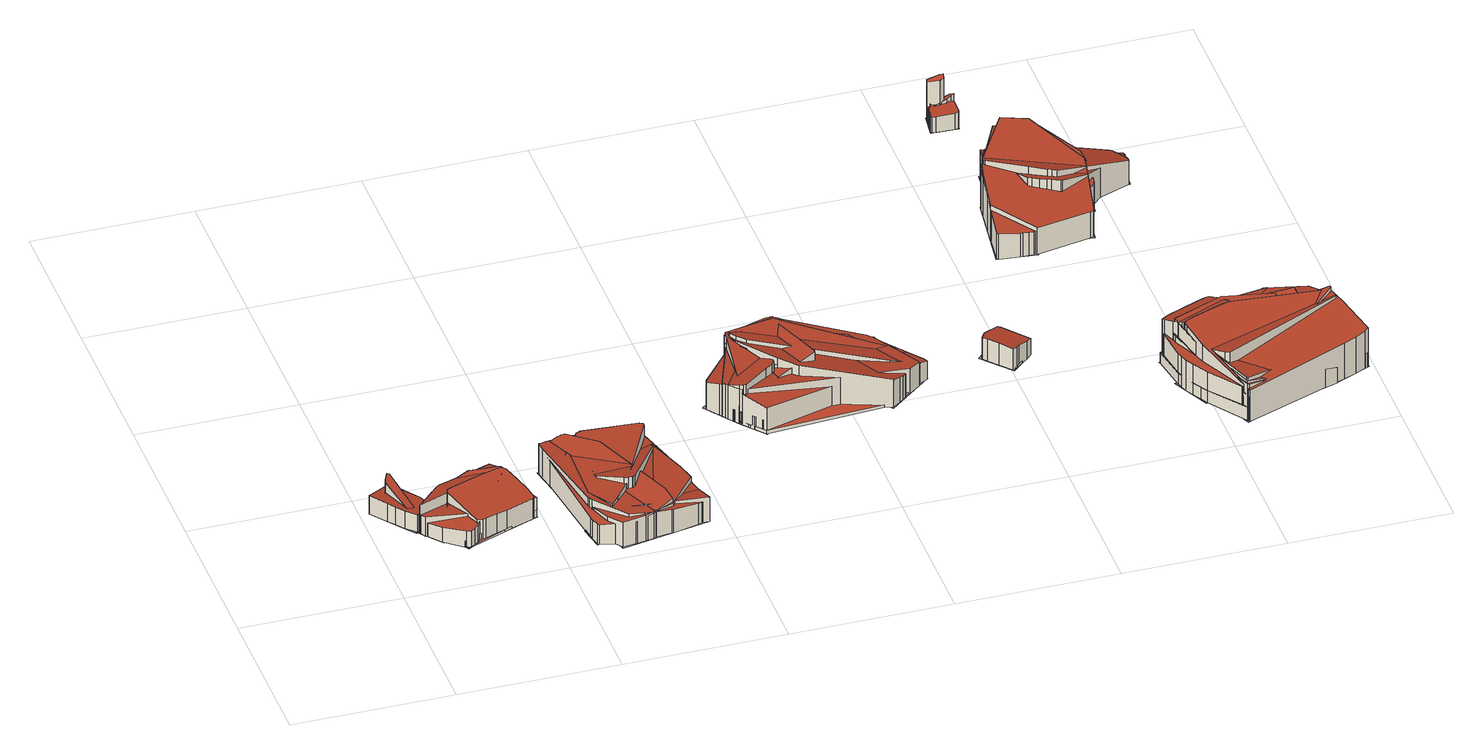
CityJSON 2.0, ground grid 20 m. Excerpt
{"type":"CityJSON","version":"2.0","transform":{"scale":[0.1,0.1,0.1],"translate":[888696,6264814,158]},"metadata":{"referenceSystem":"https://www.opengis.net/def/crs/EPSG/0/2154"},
"CityObjects":{
"building1":{"type":"Building","attributes":{"class":"Building"},"children":["building1-1"]},
"building1-1":{"type":"BuildingPart","parents":["building1"],"geometry":[{"type":"MultiSurface","lod":"2.2","boundaries":[[[0,1,2,3,4,5,6,7,8,9,10,11,12,13,14]],[[15,16,1,0]],[[16,17,2,1]],[[17,18,3,2]],[[18,19,4,3]],[[19,20,5,4]],[[20,21,6,5]],[[21,22,7,6]],[[22,23,8,7]],[[23,24,9,8]],[[24,25,10,9]],[[25,26,11,10]],[[26,27,12,11]],[[27,28,13,12]],[[28,29,14,13]],[[29,15,0,14]],[[30,31,32,33,34,35,36]],[[37,38,31,30]],[[38,39,32,31]],[[39,40,33,32]],[[40,41,34,33]],[[41,42,35,34]],[[42,43,36,35]],[[43,37,30,36]],[[44,45,46,47,48,15,49]]],"semantics":{"surfaces":[{"type":"RoofSurface","rf_azimuth":28.08,"rf_slope":8.23},{"type":"WallSurface","on_footprint_edge":true},{"type":"RoofSurface","rf_azimuth":297.35,"rf_slope":17.01},{"type":"GroundSurface"}],"values":[0,1,1,1,1,1,1,1,1,1,1,1,1,1,1,1,2,1,1,1,1,1,1,1,3]}}]},
"building2":{"type":"Building","attributes":{"class":"Building"},"children":["building2-1"]},
"building2-1":{"type":"BuildingPart","parents":["building2"],"geometry":[{"type":"MultiSurface","lod":"2.2","boundaries":[[[50,51,52,53,54,55,56,57,58,59,60,61,62,63,64,65,66]],[[67,68,51,50]],[[68,69,52,51]],[[69,70,53,52]],[[70,71,54,53]],[[71,72,55,54]],[[72,73,56,55]],[[73,74,57,56]],[[74,75,58,57]],[[75,76,59,58]],[[76,77,60,59]],[[77,78,61,60]],[[78,79,62,61]],[[79,80,63,62]],[[80,81,64,63]],[[81,82,65,64]],[[82,83,66,65]],[[83,67,50,66]],[[84,85,86,87,88,89,90,91,92,93,94,95,96,97,98,99,100,101]],[[102,103,85,84]],[[103,104,86,85]],[[104,105,87,86]],[[105,106,88,87]],[[106,107,89,88]],[[107,108,90,89]],[[108,109,91,90]],[[109,110,92,91]],[[110,111,93,92]],[[111,112,94,93]],[[112,113,95,94]],[[113,114,96,95]],[[114,115,97,96]],[[115,116,98,97]],[[116,117,99,98]],[[117,118,100,99]],[[118,119,101,100]],[[119,102,84,101]],[[120,121,122,123,124,125,126,127,128]],[[129,130,121,120]],[[130,131,122,121]],[[131,132,123,122]],[[132,133,124,123]],[[133,134,125,124]],[[134,135,126,125]],[[135,136,127,126]],[[136,137,128,127]],[[137,129,120,128]],[[138,139,140,141,142,143,144,145,146,147,148,149]],[[150,151,139,138]],[[151,152,140,139]],[[152,153,141,140]],[[153,133,142,141]],[[133,154,143,142]],[[154,155,144,143]],[[155,156,145,144]],[[156,157,146,145]],[[157,158,147,146]],[[158,159,148,147]],[[159,160,149,148]],[[160,150,138,149]],[[161,162,163,164,165,166,167,168]],[[169,170,162,161]],[[170,171,163,162]],[[171,172,164,163]],[[172,154,165,164]],[[154,173,166,165]],[[173,174,167,166]],[[174,175,168,167]],[[175,169,161,168]],[[176,177,178,179,180,181,182,183]],[[184,185,177,176]],[[185,186,178,177]],[[186,172,179,178]],[[172,187,180,179]],[[187,188,181,180]],[[188,189,182,181]],[[189,190,183,182]],[[190,184,176,183]],[[191,192,193,194,195,196,197,198,199,200,201,202,203,204]]],"semantics":{"surfaces":[{"type":"RoofSurface","rf_azimuth":288.13,"rf_slope":11.95},{"type":"WallSurface","on_footprint_edge":true},{"type":"RoofSurface","rf_azimuth":200.28,"rf_slope":9.73},{"type":"RoofSurface","rf_azimuth":107.97,"rf_slope":17.42},{"type":"RoofSurface","rf_azimuth":280.03,"rf_slope":11},{"type":"RoofSurface","rf_azimuth":110.45,"rf_slope":5.52},{"type":"RoofSurface","rf_azimuth":93.14,"rf_slope":6.52},{"type":"GroundSurface"}],"values":[0,1,1,1,1,1,1,1,1,1,1,1,1,1,1,1,1,1,2,1,1,1,1,1,1,1,1,1,1,1,1,1,1,1,1,1,1,3,1,1,1,1,1,1,1,1,1,4,1,1,1,1,1,1,1,1,1,1,1,1,5,1,1,1,1,1,1,1,1,6,1,1,1,1,1,1,1,1,7]}}]},
"building3":{"type":"Building","attributes":{"class":"Building"},"children":["building3-1"]},
"building3-1":{"type":"BuildingPart","parents":["building3"],"geometry":[{"type":"MultiSurface","lod":"2.2","boundaries":[[[205,206,207,208,209,210,211,212,213,214,215,216,217,218,219,220,221,222,223,224,225,226]],[[227,228,206,205]],[[228,229,207,206]],[[229,230,208,207]],[[230,231,209,208]],[[231,232,210,209]],[[232,233,211,210]],[[233,234,212,211]],[[234,235,213,212]],[[235,236,214,213]],[[236,237,215,214]],[[237,238,216,215]],[[238,239,217,216]],[[239,240,218,217]],[[240,241,219,218]],[[241,242,220,219]],[[242,243,221,220]],[[243,244,222,221]],[[244,245,223,222]],[[245,246,224,223]],[[246,247,225,224]],[[247,248,226,225]],[[248,227,205,226]],[[249,250,251,252,253,254,255,256,257,258,259,260]],[[261,262,250,249]],[[262,263,251,250]],[[263,264,252,251]],[[264,265,253,252]],[[265,266,254,253]],[[266,267,255,254]],[[267,268,256,255]],[[268,269,257,256]],[[269,270,258,257]],[[270,271,259,258]],[[271,272,260,259]],[[272,261,249,260]],[[273,274,275,276,277,278,279,280,281,282,283,284,285]],[[286,287,274,273]],[[287,288,275,274]],[[288,289,276,275]],[[289,290,277,276]],[[290,291,278,277]],[[291,292,279,278]],[[292,293,280,279]],[[293,294,281,280]],[[294,295,282,281]],[[295,296,283,282]],[[296,297,284,283]],[[297,298,285,284]],[[298,286,273,285]],[[299,300,301,302,303,304,305,306,307,308,309,310,311]],[[312,313,300,299]],[[313,314,301,300]],[[314,315,302,301]],[[315,316,303,302]],[[316,317,304,303]],[[317,318,305,304]],[[318,319,306,305]],[[319,320,307,306]],[[320,321,308,307]],[[321,322,309,308]],[[322,323,310,309]],[[323,324,311,310]],[[324,312,299,311]],[[325,326,327,328,329,330,331,332,333,334,335,336,337]],[[338,339,326,325]],[[339,340,327,326]],[[340,341,328,327]],[[341,342,329,328]],[[342,343,330,329]],[[343,344,331,330]],[[344,345,332,331]],[[345,346,333,332]],[[346,347,334,333]],[[347,348,335,334]],[[348,349,336,335]],[[349,350,337,336]],[[350,338,325,337]],[[351,352,353,354,355,356,357,358,359,360,361,362]],[[363,364,352,351]],[[364,365,353,352]],[[365,235,354,353]],[[235,366,355,354]],[[366,367,356,355]],[[367,368,357,356]],[[368,369,358,357]],[[369,370,359,358]],[[370,360,359]],[[363,351,362]],[[371,372,373,374,375,376,377,378]],[[379,380,372,371]],[[380,381,373,372]],[[381,382,374,373]],[[382,383,375,374]],[[383,384,376,375]],[[384,385,377,376]],[[385,386,378,377]],[[386,379,371,378]],[[387,388,389,390,391,392,393,394,395,396,397,398,382,399,400]]],"semantics":{"surfaces":[{"type":"RoofSurface","rf_azimuth":10.03,"rf_slope":5.99},{"type":"WallSurface","on_footprint_edge":true},{"type":"RoofSurface","rf_azimuth":118.32,"rf_slope":3.82},{"type":"RoofSurface","rf_azimuth":99.69,"rf_slope":17.32},{"type":"RoofSurface","rf_azimuth":215.11,"rf_slope":9.71},{"type":"RoofSurface","rf_azimuth":159.1,"rf_slope":3.26},{"type":"RoofSurface","rf_azimuth":143.08,"rf_slope":1.54},{"type":"RoofSurface","rf_azimuth":75.62,"rf_slope":12.25},{"type":"GroundSurface"}],"values":[0,1,1,1,1,1,1,1,1,1,1,1,1,1,1,1,1,1,1,1,1,1,1,2,1,1,1,1,1,1,1,1,1,1,1,1,3,1,1,1,1,1,1,1,1,1,1,1,1,1,4,1,1,1,1,1,1,1,1,1,1,1,1,1,5,1,1,1,1,1,1,1,1,1,1,1,1,1,6,1,1,1,1,1,1,1,1,1,1,7,1,1,1,1,1,1,1,1,8]}}]},
"building4":{"type":"Building","attributes":{"class":"Building"},"children":["building4-1"]},
"building4-1":{"type":"BuildingPart","parents":["building4"],"geometry":[{"type":"MultiSurface","lod":"2.2","boundaries":[[[401,402,403,404,405,406,407,408,409,410,411,412,413,414,415,416,417,418]],[[419,420,402,401]],[[420,421,403,402]],[[421,422,404,403]],[[422,423,405,404]],[[423,424,406,405]],[[424,425,407,406]],[[425,426,408,407]],[[426,427,409,408]],[[427,428,410,409]],[[428,429,411,410]],[[429,430,412,411]],[[430,431,413,412]],[[431,432,414,413]],[[432,433,415,414]],[[433,434,416,415]],[[434,435,417,416]],[[435,436,418,417]],[[436,419,401,418]],[[437,438,439,440,441,442,443,444,445,446,447,448,449,450,451,452,453,454]],[[455,456,438,437]],[[456,457,439,438]],[[457,458,440,439]],[[458,459,441,440]],[[459,460,442,441]],[[460,461,443,442]],[[461,462,444,443]],[[462,463,445,444]],[[463,464,446,445]],[[464,465,447,446]],[[465,431,448,447]],[[431,466,449,448]],[[466,467,450,449]],[[467,468,451,450]],[[468,469,452,451]],[[469,470,453,452]],[[470,471,454,453]],[[471,455,437,454]],[[472,473,474,475,476,477,478,479,480,481,482,483,484,485,486]],[[487,488,473,472]],[[488,489,474,473]],[[489,490,475,474]],[[490,491,476,475]],[[491,492,477,476]],[[492,493,478,477]],[[493,494,479,478]],[[494,495,480,479]],[[495,496,481,480]],[[496,497,482,481]],[[497,498,483,482]],[[498,499,484,483]],[[499,500,485,484]],[[500,501,486,485]],[[501,487,472,486]],[[502,503,504,505,506,507,508,509,510,511,512,513,514,515,516]],[[517,518,503,502]],[[518,519,504,503]],[[519,520,505,504]],[[520,521,506,505]],[[521,522,507,506]],[[522,523,508,507]],[[523,524,509,508]],[[524,525,510,509]],[[525,526,511,510]],[[526,527,512,511]],[[527,528,513,512]],[[528,529,514,513]],[[529,530,515,514]],[[530,531,516,515]],[[531,517,502,516]],[[532,533,534,535,536,537,538,539,540]],[[541,542,533,532]],[[542,543,534,533]],[[543,544,535,534]],[[544,545,536,535]],[[545,546,537,536]],[[546,547,538,537]],[[547,548,539,538]],[[548,549,540,539]],[[549,541,532,540]],[[550,551,552,553,554,555,556,557,558,559,560,561,562,563]],[[564,565,551,550]],[[565,566,552,551]],[[566,567,553,552]],[[567,568,554,553]],[[568,569,555,554]],[[569,570,556,555]],[[570,571,557,556]],[[571,572,558,557]],[[572,573,559,558]],[[573,574,560,559]],[[574,575,561,560]],[[575,576,562,561]],[[576,577,563,562]],[[577,564,550,563]],[[578,579,580,581,582,583,584,585,586,587,588,589,590,591,592,593]],[[594,595,579,578]],[[595,596,580,579]],[[596,520,581,580]],[[520,597,582,581]],[[597,598,583,582]],[[598,599,584,583]],[[599,600,585,584]],[[600,601,586,585]],[[601,602,587,586]],[[602,574,588,587]],[[574,603,589,588]],[[603,604,590,589]],[[604,605,591,590]],[[605,606,592,591]],[[606,607,593,592]],[[607,594,578,593]],[[608,609,610,611,612,613,614,615,616,617,618]],[[419,619,609,608]],[[619,620,610,609]],[[620,621,611,610]],[[621,622,612,611]],[[622,623,613,612]],[[623,624,614,613]],[[624,603,615,614]],[[603,604,616,615]],[[604,625,617,616]],[[625,626,618,617]],[[626,419,608,618]],[[627,628,629,630,631,632,633,634,635]],[[636,637,628,627]],[[637,638,629,628]],[[638,639,630,629]],[[639,640,631,630]],[[640,604,632,631]],[[604,625,633,632]],[[625,641,634,633]],[[641,642,635,634]],[[642,636,627,635]],[[643,644,645,646,647,648,649]],[[650,457,644,643]],[[457,651,645,644]],[[651,652,646,645]],[[652,653,647,646]],[[653,654,648,647]],[[654,655,649,648]],[[655,650,643,649]],[[656,657,658,659,660,661,662,663,664,665,666]]],"semantics":{"surfaces":[{"type":"RoofSurface","rf_azimuth":37.12,"rf_slope":16.65},{"type":"WallSurface","on_footprint_edge":true},{"type":"RoofSurface","rf_azimuth":55.35,"rf_slope":6.73},{"type":"RoofSurface","rf_azimuth":127.05,"rf_slope":17.86},{"type":"RoofSurface","rf_azimuth":49.89,"rf_slope":0.871},{"type":"RoofSurface","rf_azimuth":304.59,"rf_slope":11.92},{"type":"RoofSurface","rf_azimuth":38.88,"rf_slope":16.14},{"type":"RoofSurface","rf_azimuth":79.14,"rf_slope":2.95},{"type":"RoofSurface","rf_azimuth":39.6,"rf_slope":17.98},{"type":"RoofSurface","rf_azimuth":37.62,"rf_slope":17.26},{"type":"RoofSurface","rf_azimuth":179.21,"rf_slope":18.92},{"type":"GroundSurface"}],"values":[0,1,1,1,1,1,1,1,1,1,1,1,1,1,1,1,1,1,1,2,1,1,1,1,1,1,1,1,1,1,1,1,1,1,1,1,1,1,3,1,1,1,1,1,1,1,1,1,1,1,1,1,1,1,4,1,1,1,1,1,1,1,1,1,1,1,1,1,1,1,5,1,1,1,1,1,1,1,1,1,6,1,1,1,1,1,1,1,1,1,1,1,1,1,1,7,1,1,1,1,1,1,1,1,1,1,1,1,1,1,1,1,8,1,1,1,1,1,1,1,1,1,1,1,9,1,1,1,1,1,1,1,1,1,10,1,1,1,1,1,1,1,11]}}]},
"building5":{"type":"Building","attributes":{"class":"Building"},"children":["building5-1"]},
"building5-1":{"type":"BuildingPart","parents":["building5"],"geometry":[{"type":"MultiSurface","lod":"2.2","boundaries":[[[667,668,669,670,671,672,673,674,675,676,677]],[[678,679,668,667]],[[679,680,669,668]],[[680,681,670,669]],[[681,682,671,670]],[[682,683,672,671]],[[683,684,673,672]],[[684,685,674,673]],[[685,686,675,674]],[[686,687,676,675]],[[687,688,677,676]],[[688,678,667,677]],[[689,690,691,692,693,694,695,696,697,698,699]],[[700,690,689]],[[701,692,691]],[[701,702,693,692]],[[702,703,694,693]],[[703,704,695,694]],[[704,687,696,695]],[[687,705,697,696]],[[705,706,698,697]],[[706,707,699,698]],[[707,700,689,699]],[[708,685,709,710]]],"semantics":{"surfaces":[{"type":"RoofSurface","rf_azimuth":39.91,"rf_slope":11.18},{"type":"WallSurface","on_footprint_edge":true},{"type":"RoofSurface","rf_azimuth":216.56,"rf_slope":7.84},{"type":"GroundSurface"}],"values":[0,1,1,1,1,1,1,1,1,1,1,1,2,1,1,1,1,1,1,1,1,1,1,3]}}]},
"building6":{"type":"Building","attributes":{"class":"Building"},"children":["building6-1"]},
"building6-1":{"type":"BuildingPart","parents":["building6"],"geometry":[{"type":"MultiSurface","lod":"2.2","boundaries":[[[711,712,713,714,715,716,717,718,719,720,721,722]],[[723,724,712,711]],[[724,725,713,712]],[[725,726,714,713]],[[726,727,715,714]],[[727,728,716,715]],[[728,729,717,716]],[[729,730,718,717]],[[730,731,719,718]],[[731,732,720,719]],[[732,733,721,720]],[[733,734,722,721]],[[734,723,711,722]],[[735,736,737,738,739,740]],[[741,742,736,735]],[[742,743,737,736]],[[743,744,738,737]],[[744,745,739,738]],[[745,746,740,739]],[[746,741,735,740]],[[747,748,749,750,751,752]],[[753,754,748,747]],[[754,755,749,748]],[[755,756,750,749]],[[756,757,751,750]],[[757,758,752,751]],[[758,753,747,752]],[[759,760,761,762]]],"semantics":{"surfaces":[{"type":"RoofSurface","rf_azimuth":206.18,"rf_slope":2.92},{"type":"WallSurface","on_footprint_edge":true},{"type":"RoofSurface","rf_azimuth":231.3,"rf_slope":16.53},{"type":"RoofSurface","rf_azimuth":181.12,"rf_slope":18.65},{"type":"GroundSurface"}],"values":[0,1,1,1,1,1,1,1,1,1,1,1,1,2,1,1,1,1,1,1,3,1,1,1,1,1,1,4]}}]},
"building7":{"type":"Building","attributes":{"class":"Building"},"children":["building7-1"]},
"building7-1":{"type":"BuildingPart","parents":["building7"],"geometry":[{"type":"MultiSurface","lod":"2.2","boundaries":[[[763,764,765,766,767,768,769,770,771,772,773,774,775,776,777]],[[778,779,764,763]],[[779,780,765,764]],[[780,781,766,765]],[[781,782,767,766]],[[782,783,768,767]],[[783,784,769,768]],[[784,785,770,769]],[[785,786,771,770]],[[786,787,772,771]],[[787,788,773,772]],[[788,789,774,773]],[[789,790,775,774]],[[790,791,776,775]],[[791,792,777,776]],[[792,778,763,777]],[[793,794,795,796,797,798,799,800,801,802,803,804,805,806,807,808,809]],[[810,811,794,793]],[[811,812,795,794]],[[812,813,796,795]],[[813,814,797,796]],[[814,815,798,797]],[[815,816,799,798]],[[816,817,800,799]],[[817,818,801,800]],[[818,819,802,801]],[[819,820,803,802]],[[820,821,804,803]],[[821,822,805,804]],[[822,823,806,805]],[[823,824,807,806]],[[824,825,808,807]],[[825,826,809,808]],[[826,810,793,809]],[[827,828,829,830,831,832,833,834,835,836,837,838,839,840,841]],[[842,843,828,827]],[[843,844,829,828]],[[844,845,830,829]],[[845,846,831,830]],[[846,847,832,831]],[[847,848,833,832]],[[848,849,834,833]],[[849,850,835,834]],[[850,851,836,835]],[[851,852,837,836]],[[852,853,838,837]],[[853,854,839,838]],[[854,855,840,839]],[[855,856,841,840]],[[856,842,827,841]],[[857,858,859,860,861,862,863,864,865,866,867,868,869,870,871,872,873,874]],[[826,875,858,857]],[[875,876,859,858]],[[876,877,860,859]],[[877,878,861,860]],[[878,879,862,861]],[[879,880,863,862]],[[880,881,864,863]],[[881,882,865,864]],[[882,883,866,865]],[[883,884,867,866]],[[884,885,868,867]],[[885,886,869,868]],[[886,887,870,869]],[[887,888,871,870]],[[888,889,872,871]],[[889,890,873,872]],[[890,891,874,873]],[[891,826,857,874]],[[892,893,894,895,896,897,898,899,900,901,902,903,904,905,906,907,908,909]]],"semantics":{"surfaces":[{"type":"RoofSurface","rf_azimuth":284.96,"rf_slope":15.44},{"type":"WallSurface","on_footprint_edge":true},{"type":"RoofSurface","rf_azimuth":53.34,"rf_slope":19.85},{"type":"RoofSurface","rf_azimuth":290.46,"rf_slope":13.75},{"type":"RoofSurface","rf_azimuth":61,"rf_slope":18.09},{"type":"GroundSurface"}],"values":[0,1,1,1,1,1,1,1,1,1,1,1,1,1,1,1,2,1,1,1,1,1,1,1,1,1,1,1,1,1,1,1,1,1,3,1,1,1,1,1,1,1,1,1,1,1,1,1,1,1,4,1,1,1,1,1,1,1,1,1,1,1,1,1,1,1,1,1,1,5]}}]},
"building8":{"type":"Building","attributes":{"class":"Building"},"children":["building8-1"]},
"building8-1":{"type":"BuildingPart","parents":["building8"],"geometry":[{"type":"MultiSurface","lod":"2.2","boundaries":[[[910,911,912,913,914,915,916,917,918,919,920,921,922,923,924]],[[925,926,911,910]],[[926,927,912,911]],[[927,928,913,912]],[[928,929,914,913]],[[929,930,915,914]],[[930,931,916,915]],[[931,932,917,916]],[[932,933,918,917]],[[933,934,919,918]],[[934,935,920,919]],[[935,936,921,920]],[[936,937,922,921]],[[937,938,923,922]],[[938,939,924,923]],[[939,925,910,924]],[[940,941,942,943,944,945,946,947,948,949]],[[950,951,941,940]],[[951,952,942,941]],[[952,953,943,942]],[[953,954,944,943]],[[954,955,945,944]],[[955,956,946,945]],[[956,957,947,946]],[[957,958,948,947]],[[958,959,949,948]],[[959,950,940,949]],[[960,961,962,963,964,965,966,967,968,969,970,971,972,973,974,975,976,977,978]],[[979,980,961,960]],[[980,981,962,961]],[[981,982,963,962]],[[982,983,964,963]],[[983,984,965,964]],[[984,985,966,965]],[[985,986,967,966]],[[986,987,968,967]],[[987,988,969,968]],[[988,989,970,969]],[[989,990,971,970]],[[990,991,972,971]],[[991,992,973,972]],[[992,993,974,973]],[[993,994,975,974]],[[994,995,976,975]],[[995,996,977,976]],[[996,997,978,977]],[[997,979,960,978]],[[998,999,1000,1001,1002,1003,1004,1005,1006,1007,1008,1009,1010,1011]],[[1012,1013,999,998]],[[1013,1014,1000,999]],[[1014,1015,1001,1000]],[[1015,1016,1002,1001]],[[1016,1017,1003,1002]],[[1017,1018,1004,1003]],[[1018,1019,1005,1004]],[[1019,1020,1006,1005]],[[1020,1021,1007,1006]],[[1021,1022,1008,1007]],[[1022,1023,1009,1008]],[[1023,1024,1010,1009]],[[1024,1025,1011,1010]],[[1025,1012,998,1011]],[[1026,1027,1028,1029,1030,1031,1032,1033,1034,1035,1036,1037,1038]],[[1039,1040,1027,1026]],[[1040,1041,1028,1027]],[[1041,1042,1029,1028]],[[1042,1043,1030,1029]],[[1043,1044,1031,1030]],[[1044,1045,1032,1031]],[[1045,1046,1033,1032]],[[1046,1047,1034,1033]],[[1047,1048,1035,1034]],[[1048,1049,1036,1035]],[[1049,1050,1037,1036]],[[1050,1051,1038,1037]],[[1051,1039,1026,1038]],[[1052,1053,1054,1055,1056,1057,1058,1059,1060,1061,1062]],[[1063,1064,1053,1052]],[[1064,1065,1054,1053]],[[1065,1066,1055,1054]],[[1066,1067,1056,1055]],[[1067,1042,1057,1056]],[[1042,1068,1058,1057]],[[1068,1069,1059,1058]],[[1069,1070,1060,1059]],[[1070,1071,1061,1060]],[[1071,1022,1062,1061]],[[1022,1063,1052,1062]],[[1072,1073,1074,1075,1076,1077,1078,1079]],[[1080,1081,1073,1072]],[[1081,1082,1074,1073]],[[1082,1043,1075,1074]],[[1043,1083,1076,1075]],[[1083,1084,1077,1076]],[[1084,1085,1078,1077]],[[1085,1086,1079,1078]],[[1086,1080,1072,1079]],[[1087,1088,1089,1090,1091,1092,1093]],[[1094,1095,1088,1087]],[[1095,1096,1089,1088]],[[1096,1097,1090,1089]],[[1097,1098,1091,1090]],[[1098,1099,1092,1091]],[[1099,1100,1093,1092]],[[1100,1094,1087,1093]],[[1101,1102,1103,1104,1105,1106,1107,1108,1109]],[[1110,1111,1102,1101]],[[1111,1112,1103,1102]],[[1112,1113,1104,1103]],[[1113,1114,1105,1104]],[[1114,1115,1106,1105]],[[1115,1116,1107,1106]],[[1116,1117,1108,1107]],[[1117,1118,1109,1108]],[[1118,1110,1101,1109]],[[1119,1120,1121,1122,1123,1124,1125,1126]],[[1127,1128,1120,1119]],[[1128,1129,1121,1120]],[[1129,1130,1122,1121]],[[1130,1131,1123,1122]],[[1131,1132,1124,1123]],[[1132,1133,1125,1124]],[[1133,1134,1126,1125]],[[1134,1127,1119,1126]],[[1135,1136,1137,1138,1139,1140]],[[1141,1142,1136,1135]],[[1142,1143,1137,1136]],[[1143,1144,1138,1137]],[[1144,1145,1139,1138]],[[1145,1146,1140,1139]],[[1146,1141,1135,1140]],[[1147,1148,1149,1150,1151,1152,1153,1154,1155,1156,1157,1158,1159,1160,1161,1162]]],"semantics":{"surfaces":[{"type":"RoofSurface","rf_azimuth":112.61,"rf_slope":17.3},{"type":"WallSurface","on_footprint_edge":true},{"type":"RoofSurface","rf_azimuth":293.41,"rf_slope":17.94},{"type":"RoofSurface","rf_azimuth":282.65,"rf_slope":17.17},{"type":"RoofSurface","rf_azimuth":114.23,"rf_slope":19.74},{"type":"RoofSurface","rf_azimuth":89.79,"rf_slope":1.18},{"type":"RoofSurface","rf_azimuth":211.38,"rf_slope":6.17},{"type":"RoofSurface","rf_azimuth":25.8,"rf_slope":10.08},{"type":"RoofSurface","rf_azimuth":265.9,"rf_slope":17.09},{"type":"RoofSurface","rf_azimuth":356.79,"rf_slope":12.94},{"type":"RoofSurface","rf_azimuth":183.13,"rf_slope":18.04},{"type":"RoofSurface","rf_azimuth":2.26,"rf_slope":14.62},{"type":"GroundSurface"}],"values":[0,1,1,1,1,1,1,1,1,1,1,1,1,1,1,1,2,1,1,1,1,1,1,1,1,1,1,3,1,1,1,1,1,1,1,1,1,1,1,1,1,1,1,1,1,1,1,4,1,1,1,1,1,1,1,1,1,1,1,1,1,1,5,1,1,1,1,1,1,1,1,1,1,1,1,1,6,1,1,1,1,1,1,1,1,1,1,1,7,1,1,1,1,1,1,1,1,8,1,1,1,1,1,1,1,9,1,1,1,1,1,1,1,1,1,10,1,1,1,1,1,1,1,1,11,1,1,1,1,1,1,12]}}]}
},
"vertices":[
[9,161,42],[24,140,42],[31,132,41],[39,121,41],[51,110,40],[55,113,40],[64,120,38],[65,121,38],[68,143,36],[66,148,36],[48,170,37],[42,176,37],[37,179,37],[32,177,38],[10,162,42],[9,161,16],[24,140,16],[31,132,16],[39,121,16],[51,110,16],[55,113,16],[64,120,16],[65,121,16],[68,143,16],[66,148,16],[48,170,16],[42,176,16],[37,179,16],[32,177,16],[10,162,16],[29,165,53],[46,118,38],[51,114,36],[55,116,36],[38,177,55],[35,178,56],[30,168,54],[29,165,16],[46,118,16],[51,114,16],[55,116,16],[38,177,16],[35,178,16],[30,168,16],[49,108,16],[67,121,16],[58,133,16],[70,142,16],[39,183,16],[39,120,16],
[90,121,57],[111,72,46],[117,71,46],[121,72,46],[136,77,46],[149,81,45],[185,94,46],[186,95,46],[186,99,47],[183,111,49],[176,126,53],[168,144,57],[163,147,58],[160,147,58],[139,141,58],[101,128,58],[91,124,58],[90,121,17],[111,72,17],[117,71,17],[121,72,17],[136,77,17],[149,81,17],[185,94,17],[186,95,17],[186,99,17],[183,111,17],[176,126,17],[168,144,17],[163,147,17],[160,147,17],[139,141,17],[101,128,17],[91,124,17],[55,106,36],[59,97,36],[72,82,37],[95,63,40],[100,61,40],[105,64,41],[111,68,42],[167,147,56],[164,152,56],[160,154,55],[152,156,54],[133,161,51],[128,162,51],[108,155,47],[103,152,46],[61,116,37],[56,112,36],[55,110,36],[55,106,17],[59,97,17],[72,82,17],[95,63,17],[100,61,17],[105,64,17],[111,68,17],[167,147,17],[164,152,17],[160,154,17],[152,156,17],[133,161,17],[128,162,17],[108,155,17],[103,152,17],[61,116,17],[56,112,17],[55,110,17],[52,105,57],[144,142,55],[162,154,53],[162,158,52],[156,171,48],[148,168,48],[133,163,48],[89,149,48],[85,146,48],[52,105,17],[144,142,17],[162,154,17],[162,158,17],[156,171,17],[148,168,17],[133,163,17],[89,149,17],[85,146,17],[79,101,26],[97,60,18],[146,79,20],[176,92,21],[156,171,37],[153,171,37],[137,171,38],[103,163,37],[89,158,37],[85,156,36],[81,153,36],[79,105,27],[79,101,17],[97,60,17],[146,79,17],[176,92,17],[153,171,17],[137,171,17],[103,163,17],[89,158,17],[85,156,17],[81,153,17],[79,105,17],[79,155,18],[90,72,26],[94,64,27],[190,96,27],[153,171,19],[137,174,18],[132,174,18],[127,173,18],[79,155,17],[90,72,17],[94,64,17],[190,96,17],[137,174,17],[132,174,17],[127,173,17],[52,107,43],[57,98,44],[107,87,46],[190,96,45],[186,105,44],[138,174,36],[119,168,36],[86,147,39],[52,107,17],[57,98,17],[107,87,17],[186,105,17],[138,174,17],[119,168,17],[86,147,17],[88,132,17],[67,121,17],[49,108,17],[73,79,17],[82,87,17],[97,59,17],[118,71,17],[119,69,17],[191,96,17],[156,172,17],[144,168,17],[139,177,17],[78,155,17],[82,145,17],
[216,171,64],[217,161,64],[238,54,64],[239,51,64],[241,48,64],[274,12,61],[293,11,59],[307,11,57],[326,13,55],[328,13,55],[360,20,52],[365,22,51],[370,24,51],[370,28,51],[369,52,50],[368,56,50],[354,123,51],[339,177,51],[271,183,58],[225,174,63],[220,172,63],[217,171,64],[216,171,22],[217,161,22],[238,54,22],[239,51,22],[241,48,22],[274,12,22],[293,11,22],[307,11,22],[326,13,22],[328,13,22],[360,20,22],[365,22,22],[370,24,22],[370,28,22],[369,52,22],[368,56,22],[354,123,22],[339,177,22],[271,183,22],[225,174,22],[220,172,22],[217,171,22],[241,47,54],[242,44,54],[251,21,56],[265,3,57],[293,7,58],[330,20,58],[366,65,57],[361,91,55],[340,164,50],[293,155,49],[286,153,49],[281,151,49],[241,47,22],[242,44,22],[251,21,22],[265,3,22],[293,7,22],[330,20,22],[366,65,22],[361,91,22],[340,164,22],[293,155,22],[286,153,22],[281,151,22],[258,100,62],[259,88,66],[285,65,74],[289,62,75],[294,61,76],[295,61,76],[298,63,75],[344,141,54],[340,172,44],[337,179,42],[332,180,41],[300,174,41],[285,154,47],[258,100,22],[259,88,22],[285,65,22],[289,62,22],[294,61,22],[295,61,22],[298,63,22],[344,141,22],[340,172,22],[337,179,22],[332,180,22],[300,174,22],[285,154,22],[217,168,60],[235,34,50],[236,30,49],[239,18,49],[240,17,49],[281,5,53],[303,9,57],[331,24,62],[328,43,64],[282,149,68],[249,178,66],[245,178,65],[239,177,64],[217,168,22],[235,34,22],[236,30,22],[239,18,22],[240,17,22],[281,5,22],[303,9,22],[331,24,22],[328,43,22],[282,149,22],[249,178,22],[245,178,22],[239,177,22],[227,126,61],[227,123,61],[227,120,62],[237,71,63],[261,31,65],[270,41,65],[288,63,66],[341,165,67],[341,169,67],[337,173,66],[269,183,62],[267,182,62],[264,181,62],[227,126,22],[227,123,22],[227,120,22],[237,71,22],[261,31,22],[270,41,22],[288,63,22],[341,165,22],[341,169,22],[337,173,22],[269,183,22],[267,182,22],[264,181,22],[233,46,23],[235,33,23],[240,20,23],[326,13,25],[331,14,25],[356,111,24],[356,114,24],[338,181,23],[329,180,23],[311,177,22],[303,175,22],[301,173,22],[233,46,22],[235,33,22],[240,20,22],[331,14,22],[356,111,22],[356,114,22],[338,181,22],[329,180,22],[250,51,56],[258,30,60],[268,28,60],[375,22,56],[350,140,32],[332,179,25],[270,177,29],[266,176,29],[250,51,22],[258,30,22],[268,28,22],[375,22,22],[350,140,22],[332,179,22],[270,177,22],[266,176,22],[341,168,22],[338,182,22],[297,174,22],[300,159,22],[278,154,22],[272,183,22],[214,172,22],[239,49,22],[232,47,22],[238,16,22],[260,21,22],[264,1,22],[351,142,22],[346,141,22],
[478,296,76],[486,282,76],[522,233,77],[542,214,75],[644,178,58],[645,178,57],[654,185,54],[660,189,52],[664,193,50],[665,196,49],[664,199,49],[664,202,48],[645,286,38],[557,350,47],[555,351,47],[553,352,48],[544,349,50],[483,301,74],[478,296,19],[486,282,19],[522,233,19],[542,214,19],[644,178,19],[645,178,19],[654,185,19],[660,189,19],[664,193,19],[665,196,19],[664,199,19],[664,202,19],[645,286,19],[557,350,19],[555,351,19],[553,352,19],[544,349,19],[483,301,19],[452,221,66],[456,213,67],[466,200,68],[472,198,67],[671,198,54],[685,209,52],[685,213,52],[672,239,50],[654,274,48],[652,278,48],[649,282,47],[645,286,47],[554,351,47],[533,340,49],[533,339,50],[531,338,50],[490,305,56],[480,297,57],[452,221,19],[456,213,19],[466,200,19],[472,198,19],[671,198,19],[685,209,19],[685,213,19],[672,239,19],[654,274,19],[652,278,19],[649,282,19],[554,351,19],[533,340,19],[533,339,19],[531,338,19],[490,305,19],[480,297,19],[439,238,57],[449,223,63],[466,201,72],[470,198,74],[473,196,75],[504,219,75],[513,226,75],[517,230,75],[523,331,50],[517,328,49],[507,319,49],[493,308,50],[488,304,50],[479,296,50],[440,243,56],[439,238,19],[449,223,19],[466,201,19],[470,198,19],[473,196,19],[504,219,19],[513,226,19],[517,230,19],[523,331,19],[517,328,19],[507,319,19],[493,308,19],[488,304,19],[479,296,19],[440,243,19],[441,240,23],[442,234,23],[452,219,23],[468,198,23],[490,171,24],[648,182,22],[678,205,21],[685,238,21],[673,254,21],[648,285,21],[552,355,21],[497,314,22],[489,308,22],[479,299,22],[441,247,23],[441,240,19],[442,234,19],[452,219,19],[468,198,19],[490,171,19],[648,182,19],[678,205,19],[685,238,19],[673,254,19],[648,285,19],[552,355,19],[497,314,19],[489,308,19],[479,299,19],[441,247,19],[469,196,62],[490,172,55],[688,231,42],[689,232,42],[687,234,43],[682,241,44],[676,248,46],[541,314,74],[480,298,78],[469,196,19],[490,172,19],[688,231,19],[689,232,19],[687,234,19],[682,241,19],[676,248,19],[541,314,19],[480,298,19],[482,294,80],[483,290,81],[488,283,81],[498,275,80],[653,219,55],[688,213,48],[698,219,45],[696,224,45],[672,256,44],[657,275,44],[653,281,44],[646,289,44],[540,305,65],[483,294,80],[482,294,19],[483,290,19],[488,283,19],[498,275,19],[653,219,19],[688,213,19],[698,219,19],[696,224,19],[672,256,19],[657,275,19],[653,281,19],[646,289,19],[540,305,19],[483,294,19],[457,255,34],[457,212,36],[461,206,36],[468,198,36],[479,184,37],[483,180,37],[487,175,37],[497,175,37],[595,237,33],[654,279,30],[653,281,30],[647,288,30],[552,351,28],[540,345,28],[535,342,28],[481,298,31],[457,255,19],[457,212,19],[461,206,19],[479,184,19],[483,180,19],[487,175,19],[497,175,19],[595,237,19],[654,279,19],[647,288,19],[552,351,19],[540,345,19],[535,342,19],[481,298,19],[478,296,65],[488,279,66],[519,235,68],[545,215,65],[669,259,25],[666,264,25],[652,282,25],[647,288,25],[552,351,36],[551,351,36],[535,341,42],[488,279,19],[519,235,19],[545,215,19],[669,259,19],[666,264,19],[652,282,19],[551,351,19],[535,341,19],[483,300,70],[485,279,73],[507,257,72],[509,256,72],[680,244,32],[552,351,43],[551,351,43],[512,322,58],[485,301,69],[483,300,19],[485,279,19],[507,257,19],[509,256,19],[680,244,19],[512,322,19],[485,301,19],[460,208,43],[466,200,45],[566,229,79],[566,232,79],[544,312,71],[487,302,52],[470,263,46],[460,208,19],[566,229,19],[566,232,19],[544,312,19],[487,302,19],[470,263,19],[553,356,19],[476,298,19],[488,284,19],[435,242,19],[467,198,19],[491,170,19],[589,245,19],[644,176,19],[699,220,19],[646,290,19],[620,270,19],
[771,240,48],[775,234,49],[785,223,49],[798,208,48],[803,211,47],[807,215,46],[819,224,43],[826,231,41],[799,262,42],[797,264,42],[776,249,47],[771,240,18],[775,234,18],[785,223,18],[798,208,18],[803,211,18],[807,215,18],[819,224,18],[826,231,18],[799,262,18],[797,264,18],[776,249,18],[771,245,19],[772,239,18],[792,215,18],[797,210,19],[801,209,19],[812,218,21],[800,258,23],[797,264,23],[794,265,23],[793,264,23],[776,250,20],[771,245,18],[797,210,18],[801,209,18],[812,218,18],[800,258,18],[794,265,18],[793,264,18],[776,250,18],[799,206,18],[795,267,18],[767,242,18],
[849,688,38],[850,685,38],[854,685,38],[877,684,39],[882,685,39],[883,688,39],[883,703,40],[882,706,40],[863,713,39],[858,714,39],[851,701,38],[851,698,38],[849,688,16],[850,685,16],[854,685,16],[877,684,16],[882,685,16],[883,688,16],[883,703,16],[882,706,16],[863,713,16],[858,714,16],[851,701,16],[851,698,16],[852,710,71],[866,705,73],[871,708,74],[872,713,76],[868,714,75],[852,713,72],[852,710,16],[866,705,16],[871,708,16],[872,713,16],[868,714,16],[852,713,16],[851,704,36],[874,706,44],[880,709,46],[884,711,47],[880,713,46],[852,712,36],[851,704,16],[874,706,16],[880,709,16],[884,711,16],[880,713,16],[852,712,16],[852,716,16],[848,685,16],[882,684,16],[884,713,16],
[851,463,66],[894,423,52],[894,422,52],[962,435,51],[966,436,51],[967,439,51],[976,491,64],[978,503,68],[979,514,70],[933,579,91],[900,586,95],[861,529,83],[859,522,81],[857,511,78],[853,481,71],[851,463,15],[894,423,15],[894,422,15],[962,435,15],[966,436,15],[967,439,15],[976,491,15],[978,503,15],[979,514,15],[933,579,15],[900,586,15],[861,529,15],[859,522,15],[857,511,15],[853,481,15],[860,525,86],[861,522,87],[862,521,87],[907,498,84],[927,489,82],[932,487,82],[938,485,81],[1035,522,49],[1036,526,48],[1036,533,46],[1026,557,41],[1023,559,41],[950,578,51],[928,583,54],[876,562,72],[874,560,73],[873,558,73],[860,525,15],[861,522,15],[862,521,15],[907,498,15],[927,489,15],[932,487,15],[938,485,15],[1035,522,15],[1036,526,15],[1036,533,15],[1026,557,15],[1023,559,15],[950,578,15],[928,583,15],[876,562,15],[874,560,15],[873,558,15],[847,428,51],[848,426,51],[874,423,48],[877,423,48],[884,423,47],[890,423,47],[971,475,52],[982,485,53],[983,487,53],[985,508,58],[985,510,59],[981,536,65],[945,580,78],[892,587,84],[859,527,73],[847,428,15],[848,426,15],[874,423,15],[877,423,15],[884,423,15],[890,423,15],[971,475,15],[982,485,15],[983,487,15],[985,508,15],[985,510,15],[981,536,15],[945,580,15],[892,587,15],[859,527,15],[873,558,62],[902,484,79],[906,482,79],[914,479,78],[922,476,78],[927,474,78],[937,470,77],[939,470,77],[975,487,66],[1039,547,39],[1039,554,37],[903,586,50],[884,588,52],[880,588,52],[879,587,53],[877,586,54],[875,574,57],[874,569,59],[902,484,15],[906,482,15],[914,479,15],[922,476,15],[927,474,15],[937,470,15],[939,470,15],[975,487,15],[1039,547,15],[1039,554,15],[903,586,15],[884,588,15],[880,588,15],[879,587,15],[877,586,15],[875,574,15],[874,569,15],[952,581,15],[876,589,15],[870,529,15],[859,530,15],[846,426,15],[895,420,15],[900,458,15],[932,455,15],[930,438,15],[967,433,15],[972,484,15],[983,483,15],[987,527,15],[1037,522,15],[1040,557,15],[981,564,15],[979,547,15],[949,551,15],
[987,145,60],[988,139,62],[996,121,68],[1014,86,81],[1018,80,83],[1169,154,80],[1170,158,79],[1168,164,77],[1161,183,71],[1159,187,69],[1152,205,63],[1108,237,48],[1081,227,48],[1036,210,48],[1033,208,48],[987,145,9],[988,139,9],[996,121,9],[1014,86,9],[1018,80,9],[1169,154,9],[1170,158,9],[1168,164,9],[1161,183,9],[1159,187,9],[1152,205,9],[1108,237,9],[1081,227,9],[1036,210,9],[1033,208,9],[978,162,84],[979,159,83],[980,155,82],[995,119,69],[1022,61,48],[1029,46,43],[1030,43,42],[1146,91,41],[1127,188,72],[1042,189,83],[978,162,9],[979,159,9],[980,155,9],[995,119,9],[1022,61,9],[1029,46,9],[1030,43,9],[1146,91,9],[1127,188,9],[1042,189,9],[985,146,88],[986,143,86],[996,114,77],[1031,42,53],[1159,90,59],[1175,96,60],[1188,103,61],[1193,107,62],[1192,110,63],[1176,149,75],[1167,165,81],[1161,167,82],[1046,167,90],[1040,166,90],[1037,165,90],[1015,158,89],[997,152,89],[992,150,88],[988,148,88],[985,146,9],[986,143,9],[996,114,9],[1031,42,9],[1159,90,9],[1175,96,9],[1188,103,9],[1193,107,9],[1192,110,9],[1176,149,9],[1167,165,9],[1161,167,9],[1046,167,9],[1040,166,9],[1037,165,9],[1015,158,9],[997,152,9],[992,150,9],[988,148,9],[969,181,72],[970,178,73],[976,163,79],[983,150,85],[985,150,85],[1025,159,88],[1045,169,87],[1046,170,87],[1046,177,85],[1039,196,77],[1033,205,74],[1028,206,73],[1018,203,72],[978,188,71],[969,181,9],[970,178,9],[976,163,9],[983,150,9],[985,150,9],[1025,159,9],[1045,169,9],[1046,170,9],[1046,177,9],[1039,196,9],[1033,205,9],[1028,206,9],[1018,203,9],[978,188,9],[967,183,24],[974,137,25],[985,112,25],[995,93,26],[1029,45,27],[1045,50,27],[1145,90,26],[1158,190,24],[1149,206,23],[1105,235,23],[1100,234,23],[1053,216,23],[971,185,24],[967,183,9],[974,137,9],[985,112,9],[995,93,9],[1029,45,9],[1045,50,9],[1145,90,9],[1158,190,9],[1149,206,9],[1105,235,9],[1100,234,9],[1053,216,9],[971,185,9],[969,176,54],[974,139,52],[976,132,52],[979,123,52],[984,113,52],[995,93,52],[1025,53,52],[1045,54,54],[1129,131,66],[1131,188,69],[1033,205,61],[969,176,9],[974,139,9],[976,132,9],[979,123,9],[984,113,9],[1025,53,9],[1045,54,9],[1129,131,9],[1131,188,9],[973,175,59],[973,171,59],[995,123,59],[1029,45,60],[1031,45,59],[1191,104,29],[1154,190,28],[1110,231,32],[973,175,9],[973,171,9],[995,123,9],[1031,45,9],[1191,104,9],[1154,190,9],[1110,231,9],[974,172,67],[977,158,63],[1028,48,30],[1148,87,45],[1130,190,76],[1129,190,76],[1041,187,73],[974,172,9],[977,158,9],[1028,48,9],[1148,87,9],[1130,190,9],[1129,190,9],[1041,187,9],[981,156,79],[991,130,76],[993,127,75],[1029,51,66],[1030,49,66],[1139,107,42],[1174,152,34],[1111,234,50],[1035,201,67],[981,156,9],[991,130,9],[993,127,9],[1029,51,9],[1030,49,9],[1139,107,9],[1174,152,9],[1111,234,9],[1035,201,9],[987,117,27],[988,113,27],[997,94,30],[1026,52,39],[1166,164,86],[1166,167,86],[991,190,30],[988,187,29],[987,117,9],[988,113,9],[997,94,9],[1026,52,9],[1166,164,9],[1166,167,9],[991,190,9],[988,187,9],[982,152,73],[983,149,73],[1030,48,62],[1149,85,31],[1109,237,39],[1037,198,59],[982,152,9],[983,149,9],[1030,48,9],[1149,85,9],[1109,237,9],[1037,198,9],[1029,41,9],[1047,49,9],[1035,79,9],[1093,104,9],[1099,90,9],[1137,107,9],[1147,84,9],[1194,105,9],[1151,207,9],[1127,197,9],[1110,238,9],[966,184,9],[983,145,9],[971,140,9],[994,91,9],[1006,96,9]
]}
